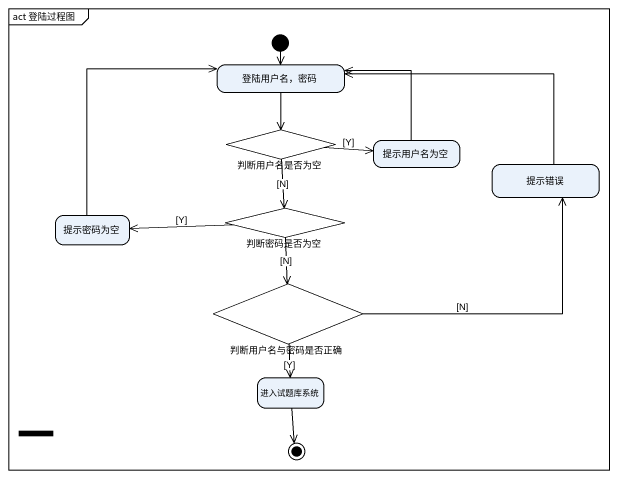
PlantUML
@startuml
mainframe act 登陆过程图
hide empty description
state "登陆用户名，密码" as 登陆用户名_密码
state 判断用户名是否为空 <<choice>>
state 提示用户名为空
state 提示错误
state 提示密码为空
state 判断密码是否为空 <<choice>>
state 判断用户名与密码是否正确 <<choice>>
state 进入试题库系统
state fork1 <<fork>>
[*] --> 登陆用户名_密码
登陆用户名_密码 --> 判断用户名是否为空
判断用户名是否为空 -right-> 提示用户名为空 : [Y]
判断用户名是否为空 --> 判断密码是否为空 : [N]
提示用户名为空 -left-> 登陆用户名_密码
提示错误 -left-> 登陆用户名_密码
提示密码为空 -up-> 登陆用户名_密码
判断密码是否为空 -left-> 提示密码为空 : [Y]
判断密码是否为空 --> 判断用户名与密码是否正确 : [N]
判断用户名与密码是否正确 -right-> 提示错误 : [N]
判断用户名与密码是否正确 --> 进入试题库系统 : [Y]
进入试题库系统 --> [*]
@enduml
